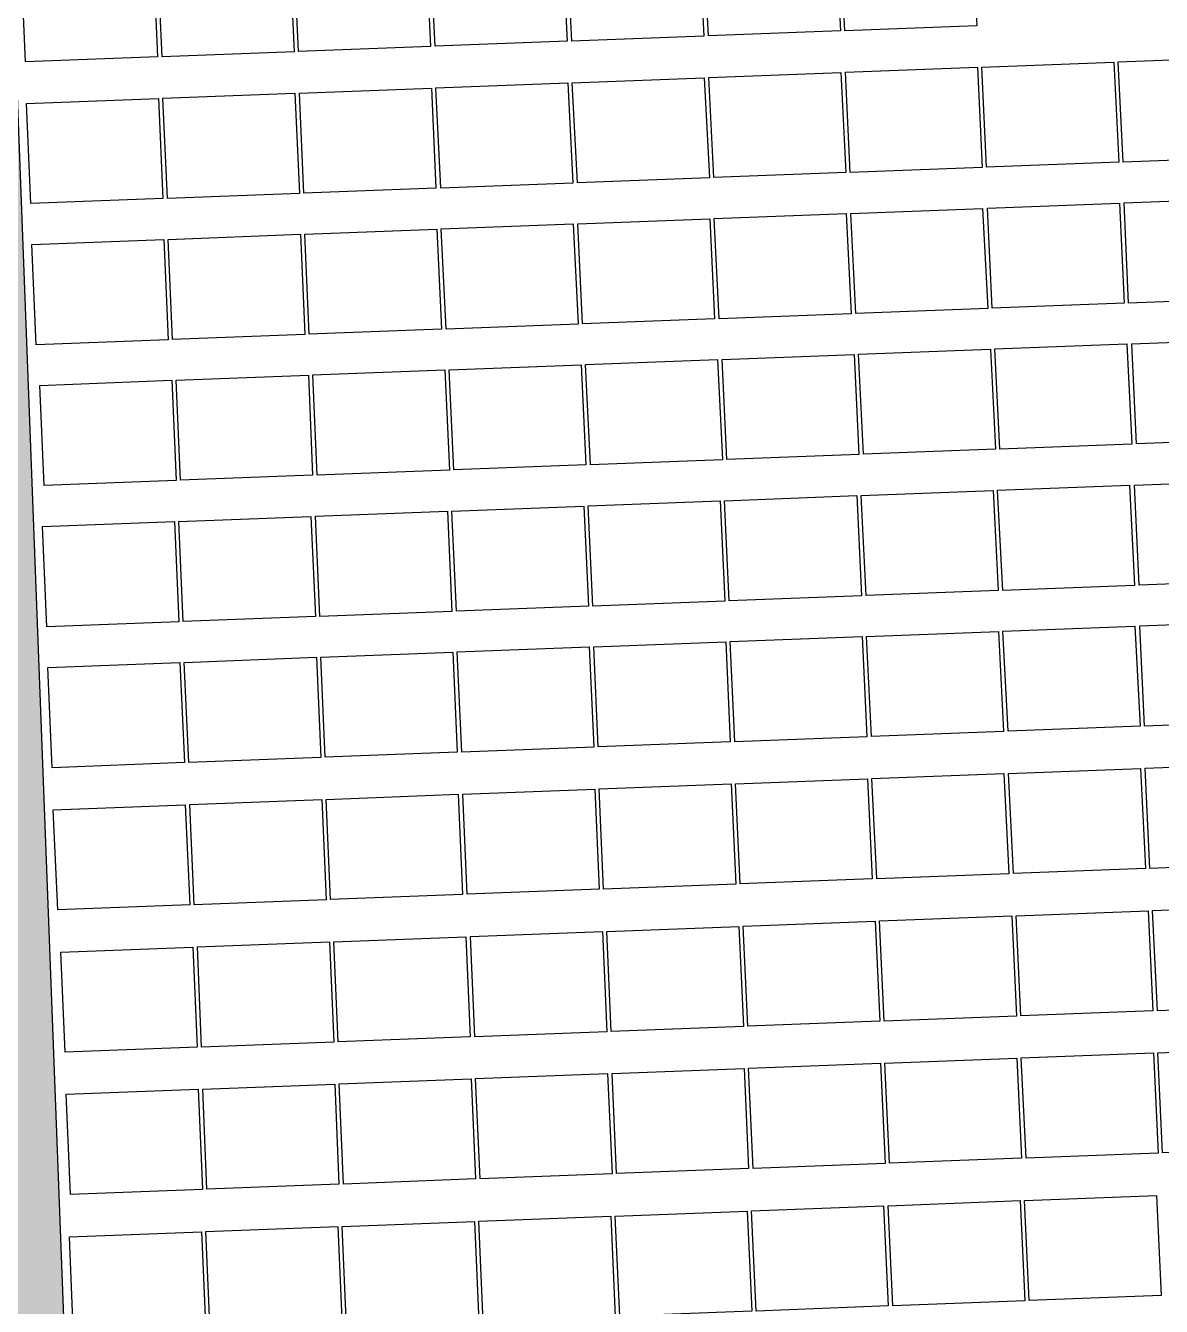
# Model space of a CAD drawing. Header units: metres. Extents: x 1956498 to 1957612, y 2277909 to 2278547.
# Drawn here: x 1957139 to 1957203.8, y 2278167.8 to 2278240.9 of the extents above; entities that cross this region are included whole.
import ezdxf

# ---------------------------------------------------------------- set-up
doc = ezdxf.new("R2010")
doc.units = ezdxf.units.M
doc.layers.add('PVcase PV Modules (full frames)', color=142, linetype='Continuous')
doc.layers.add('UBS-100-Circulation intérieure lourde', color=252, linetype='Continuous')

# ---------------------------------------------------------------- blocks, each defined once
blk = doc.blocks.new('3P6@20DEG F FX ID1 PVBlock')
at = {"color": 0, "transparency": 33554687}
blk.add_polyline3d([(0, 0, 2.083586713139974), (7.539539347030692, 0.2870042413902952, 2.083586713139975), (7.757297679336461, -5.433460050740019, 1.675326544159361e-15), (0.2177583323057694, -5.720464292130313, 0)], close=True, dxfattribs=at)

msp = doc.modelspace()

# ---------------------------------------------------------------- hatches: boundary and pattern name
at = {"layer": 'UBS-100-Circulation intérieure lourde', "transparency": 33554687}
h = msp.add_hatch(color=256, dxfattribs=at)
h.dxf.hatch_style = 1
edge = h.paths.add_edge_path()
edge.add_line((1957100.904591382, 2278468.555866703), (1957100.753361517, 2278472.558173093))
edge.add_line((1957100.753361517, 2278472.558173093), (1957132.816654769, 2278473.769706397))
edge.add_line((1957132.816654769, 2278473.769706397), (1957132.808612478, 2278474.269761042))
edge.add_line((1957132.808612478, 2278474.269761042), (1957136.783818054, 2278474.420594237))
edge.add_line((1957136.783818054, 2278474.420594237), (1957136.813778432, 2278473.92137124))
edge.add_line((1957136.813778432, 2278473.92137124), (1957168.819853343, 2278475.135793599))
edge.add_line((1957168.819853343, 2278475.135793599), (1957168.958625583, 2278471.138123934))
edge.add_arc((1957169.336977691, 2278460.238777386), 10.90591149256798, 91.98812632865867, 146.5138370634228)
edge.add_arc((1957147.782390997, 2278474.560560356), 14.97295363485333, 272.12011294739364, 326.31405675284907, ccw=False)
edge.add_line((1957148.336308048, 2278459.597856174), (1957137.373009112, 2278459.181870291))
edge.add_line((1957137.373009112, 2278459.181870291), (1957139.756809385, 2278396.356865772))
edge.add_arc((1957150.748899526, 2278396.773944095), 11.00000000018047, 182.1729597419471, 212.5768232497092)
edge.add_arc((1957160.318095263, 2278402.888247491), 22.35580085564231, 212.576823236195, 215.8159889456511)
edge.add_line((1957142.18976407, 2278389.805990803), (1957161.181589846, 2278366.263666817))
edge.add_line((1957161.181589846, 2278366.263666817), (1957173.172571108, 2278351.399553539))
edge.add_arc((1957181.763192118, 2278358.269868718), 11.0000000000305, 218.6509348811032, 236.6019506149951)
edge.add_line((1957175.708216624, 2278349.086336078), (1957180.739224132, 2278345.769243584))
edge.add_arc((1957186.794199627, 2278354.952776224), 10.99999999965227, 236.6019506092874, 248.5926727573044)
edge.add_line((1957182.779245289, 2278344.711675617), (1957212.706367968, 2278332.978949256))
edge.add_arc((1957216.721322306, 2278343.220049854), 10.99999999124453, 248.592672742742, 263.4648716894179)
edge.add_line((1957215.469386391, 2278332.291524964), (1957237.256257819, 2278329.795692536))
edge.add_arc((1957238.508193734, 2278340.724217435), 11.00000000050915, 263.4648716925292, 282.4663375182736)
edge.add_line((1957240.882719537, 2278329.983564418), (1957257.158739038, 2278333.581839886))
edge.add_arc((1957260.396728769, 2278318.935494864), 15.00000000056504, 70.81176229011601, 102.46633751617708, ccw=False)
edge.add_line((1957265.326820291, 2278333.102152818), (1957277.43753311, 2278328.887543925))
edge.add_line((1957277.43753311, 2278328.887543925), (1957282.107586167, 2278327.262334291))
edge.add_arc((1957285.722986615, 2278337.651216771), 10.99999998111232, 250.8117622640968, 275.210651010546)
edge.add_line((1957286.721981409, 2278326.696673925), (1957305.396247846, 2278327.397689088))
edge.add_arc((1957311.79115068, 2278336.347840748), 10.99999986384021, 234.4541106983642, 249.8540380461771)
edge.add_line((1957308.002608678, 2278326.020839901), (1957334.030594218, 2278316.471950349))
edge.add_line((1957334.030594218, 2278316.471950349), (1957351.043339089, 2278310.230483009))
edge.add_line((1957351.043339089, 2278310.230483009), (1957353.180141164, 2278309.252055776))
edge.add_line((1957353.180141164, 2278309.252055776), (1957355.121922724, 2278307.966086621))
edge.add_line((1957355.121922724, 2278307.966086621), (1957356.983712384, 2278306.241898282))
edge.add_line((1957356.983712384, 2278306.241898282), (1957357.869576325, 2278305.17477735))
edge.add_line((1957357.869576325, 2278305.17477735), (1957365.41469694, 2278294.107743418))
edge.add_line((1957365.41469694, 2278294.107743418), (1957367.833314173, 2278291.187657315))
edge.add_line((1957367.833314173, 2278291.187657315), (1957375.338810458, 2278282.125993856))
edge.add_line((1957375.338810458, 2278282.125993856), (1957391.693018509, 2278266.737307523))
edge.add_line((1957391.693018509, 2278266.737307523), (1957415.143981138, 2278246.4004236))
edge.add_arc((1957422.350790108, 2278254.710772837), 10.99999999805316, 229.0678792570999, 272.1729597533138)
edge.add_line((1957422.767868433, 2278243.718682698), (1957436.849690486, 2278244.252996251))
edge.add_arc((1957437.418433656, 2278229.263782424), 14.99999999824896, 18.602666770644987, 92.17295975412998, ccw=False)
edge.add_line((1957451.634737105, 2278234.048833751), (1957459.386959118, 2278211.017118323))
edge.add_line((1957459.386959118, 2278211.017118323), (1957459.859538958, 2278211.171857152))
edge.add_line((1957459.859538958, 2278211.171857152), (1957461.135928173, 2278207.380822813))
edge.add_line((1957461.135928173, 2278207.380822813), (1957460.660946449, 2278207.232124338))
edge.add_line((1957460.660946449, 2278207.232124338), (1957472.307757829, 2278172.629652306))
edge.add_line((1957472.307757829, 2278172.629652306), (1957482.139038813, 2278142.82980691))
edge.add_line((1957482.139038813, 2278142.82980691), (1957490.961148555, 2278124.362410211))
edge.add_line((1957490.961148555, 2278124.362410211), (1957501.430666543, 2278087.278296096))
edge.add_arc((1957489.981897774, 2278083.429523094), 12.07838399484327, -2.899720893765277, 18.581281932083016, ccw=False)
edge.add_arc((1957485.544816651, 2278082.818500897), 16.49999999976717, -85.94319670902001, 4.851017365581356e-09, ccw=False)
edge.add_line((1957486.712116225, 2278066.359843246), (1957468.603688631, 2278064.880594921))
edge.add_line((1957468.603688631, 2278064.880594921), (1957468.017484826, 2278072.056691711))
edge.add_line((1957468.017484826, 2278072.056691711), (1957452.169641392, 2278070.762106868))
edge.add_line((1957452.169641392, 2278070.762106868), (1957452.755845196, 2278063.58601008))
edge.add_line((1957452.755845196, 2278063.58601008), (1957439.457871038, 2278062.49971996))
edge.add_line((1957439.457871038, 2278062.49971996), (1957276.33056151, 2278056.440173714))
edge.add_line((1957276.33056151, 2278056.440173714), (1957276.365446014, 2278055.436294499))
edge.add_line((1957276.365446014, 2278055.436294499), (1957272.36788014, 2278055.29677117))
edge.add_line((1957272.36788014, 2278055.29677117), (1957272.333308326, 2278056.291691277))
edge.add_line((1957272.333308326, 2278056.291691277), (1957145.539253832, 2278051.581784401))
edge.add_line((1957145.539253832, 2278051.581784401), (1957145.575410645, 2278050.57795129))
edge.add_line((1957145.575410645, 2278050.57795129), (1957141.57784469, 2278050.438430268))
edge.add_line((1957141.57784469, 2278050.438430268), (1957141.542000643, 2278051.433301963))
edge.add_line((1957141.542000643, 2278051.433301963), (1957109.513162946, 2278050.243554987))
edge.add_line((1957109.513162946, 2278050.243554987), (1957109.364676943, 2278054.240904152))
edge.add_arc((1957108.934951128, 2278065.365050067), 11.13244297632317, 272.2122362774586, 329.7688181543946)
edge.add_arc((1957130.551031363, 2278050.802065572), 14.97289109195535, 92.14139192983538, 143.2535382792884, ccw=False)
edge.add_line((1957129.991559715, 2278065.764500505), (1957140.983981809, 2278066.172830197))
edge.add_line((1957140.983981809, 2278066.172830197), (1957139.700374595, 2278100.023537196))
edge.add_line((1957139.700374595, 2278100.023537196), (1957134.254311841, 2278099.816894541))
edge.add_line((1957134.254311841, 2278099.816894541), (1957133.799317311, 2278111.808265605))
edge.add_line((1957133.799317311, 2278111.808265605), (1957139.245398338, 2278112.014908954))
edge.add_line((1957139.245398338, 2278112.014908954), (1957135.885699768, 2278200.559537599))
edge.add_line((1957135.885699768, 2278200.559537599), (1957130.439624615, 2278200.352894474))
edge.add_line((1957130.439624615, 2278200.352894474), (1957129.984630086, 2278212.344265537))
edge.add_line((1957129.984630086, 2278212.344265537), (1957135.430704443, 2278212.550908633))
edge.add_line((1957135.430704443, 2278212.550908633), (1957128.486866818, 2278395.555306019))
edge.add_arc((1957124.389092964, 2278405.763550209), 10.99999999987719, 291.8714186655437, 362.1729597322981)
edge.add_line((1957135.381183105, 2278406.18062853), (1957135.179725075, 2278411.490050555))
edge.add_line((1957135.179725075, 2278411.490050555), (1957129.733644062, 2278411.283407202))
edge.add_line((1957129.733644062, 2278411.283407202), (1957129.278649522, 2278423.274778265))
edge.add_line((1957129.278649522, 2278423.274778265), (1957134.724730542, 2278423.481421619))
edge.add_line((1957134.724730542, 2278423.481421619), (1957133.375885425, 2278459.030205446))
edge.add_line((1957133.375885425, 2278459.030205446), (1957122.355004078, 2278458.612034686))
edge.add_arc((1957121.786260912, 2278473.601248515), 15.00000000047225, 218.0847095167218, 272.1729597360186, ccw=False)
edge.add_arc((1957101.321669703, 2278457.56377656), 11.00000000104933, 38.08470952014623, 92.17295973328002)
edge = h.paths.add_edge_path(flags=16)
edge.add_arc((1957181.763192115, 2278358.269868713), 14.99999999371181, 218.6509348683465, 236.6019506101183)
edge.add_line((1957173.506407352, 2278345.746869663), (1957178.537414862, 2278342.42977717))
edge.add_arc((1957186.794199627, 2278354.952776224), 14.99999999964584, 236.601950611236, 248.5926727572719)
edge.add_line((1957181.319261893, 2278340.987639032), (1957211.246384573, 2278329.254912671))
edge.add_arc((1957216.721322308, 2278343.220049864), 15.00000000022276, 248.5926727562651, 263.4648716904609)
edge.add_line((1957215.014136968, 2278328.317515911), (1957236.801008394, 2278325.821683482))
edge.add_arc((1957238.508193735, 2278340.724217433), 14.99999999803783, 263.4648716859144, 282.466337513755)
edge.add_line((1957241.746183464, 2278326.077872412), (1957258.022202966, 2278329.67614788))
edge.add_arc((1957260.396728768, 2278318.935494853), 11.00000001114596, 70.81176230296711, 102.4663374986028, ccw=False)
edge.add_line((1957264.012129219, 2278329.324377364), (1957266.630044662, 2278328.413325316))
edge.add_arc((1957262.59806393, 2278317.019735591), 12.08597350032316, -15.41110296215021, 70.51207012407531, ccw=False)
edge.add_line((1957274.249473271, 2278313.807973484), (1957271.268073141, 2278305.86399994))
edge.add_arc((1957284.375373826, 2278300.944785682), 14.00000000534359, 159.428716907625, 189.0600247172175)
edge.add_line((1957270.550039033, 2278298.740218142), (1957275.336335544, 2278268.724285087))
edge.add_line((1957275.336335544, 2278268.724285087), (1957280.981075901, 2278231.085650635))
edge.add_line((1957280.981075901, 2278231.085650635), (1957283.527617385, 2278205.796692873))
edge.add_arc((1957271.587998805, 2278204.594399987), 12.00000000110145, -23.736856637049584, 5.750173460289716, ccw=False)
edge.add_line((1957282.572844923, 2278199.763959449), (1957267.709824848, 2278165.964146144))
edge.add_arc((1957281.440882496, 2278159.926095472), 15.00000000091574, 156.2631433617379, 182.1273524674696)
edge.add_line((1957266.451220697, 2278159.369283854), (1957269.745535526, 2278070.955737291))
edge.add_line((1957269.745535526, 2278070.955737291), (1957260.790970654, 2278070.623107655))
edge.add_arc((1957261.332977255, 2278055.659967308), 14.97295362267295, 92.07450565045008, 146.2684495008284)
edge.add_arc((1957239.789797498, 2278069.998903105), 10.90591148178588, 272.12735244067653, 326.46822982138144, ccw=False)
edge.add_line((1957240.194633374, 2278059.100508125), (1957177.433644996, 2278056.769339506))
edge.add_arc((1957177.059529884, 2278067.931453968), 11.16838221888475, 214.7713054980718, 271.9196359207036, ccw=False)
edge.add_arc((1957156.534410311, 2278051.72215383), 15.02232377643744, 40.92128798083349, 92.07303260785335)
edge.add_line((1957155.99100252, 2278066.734645949), (1957144.981396258, 2278066.316923982))
edge.add_line((1957144.981396258, 2278066.316923982), (1957133.75025469, 2278362.334591734))
edge.add_arc((1957144.742344828, 2278362.751670063), 10.9999999976357, 111.87141570956379, 182.1729597764313, ccw=False)
edge.add_arc((1957144.742344829, 2278362.751670065), 10.99999999612718, 38.89346214562062, 111.87141571430351, ccw=False)
edge.add_line((1957153.303807609, 2278369.658286818), (1957170.048708923, 2278348.901257111))
edge = h.paths.add_edge_path(flags=16)
edge.add_line((1957272.025767218, 2278117.055929944), (1957270.448463843, 2278159.517766952))
edge.add_arc((1957281.440882495, 2278159.926095471), 11.00000000016977, 156.2631433570347, 182.1273524628736, ccw=False)
edge.add_line((1957271.371440221, 2278164.353999298), (1957286.234460295, 2278198.153812604))
edge.add_arc((1957271.587998805, 2278204.594399986), 16.00000000069108, 336.2631433642026, 365.7501734605682)
edge.add_line((1957287.507490244, 2278206.197457168), (1957284.908020246, 2278231.578369985))
edge.add_line((1957284.908020246, 2278231.578369985), (1957283.141755098, 2278243.447678879))
edge.add_line((1957283.141755098, 2278243.447678879), (1957279.289349033, 2278269.335863126))
edge.add_line((1957279.289349033, 2278269.335863126), (1957274.500134686, 2278299.370094582))
edge.add_arc((1957284.375373817, 2278300.944785681), 9.999999997873525, 159.4287168936976, 189.0600247196681, ccw=False)
edge.add_line((1957275.013016192, 2278304.458510152), (1957279.214042345, 2278315.652190693))
edge.add_arc((1957289.512635735, 2278311.787093775), 10.99999999983523, 92.17295974688648, 159.428716893729, ccw=False)
edge.add_line((1957289.095557411, 2278322.779183916), (1957301.544302269, 2278323.251532811))
edge.add_arc((1957301.961380593, 2278312.25944267), 11.00000000020696, 69.86190916283749, 92.17295974558272, ccw=False)
edge.add_line((1957305.748503915, 2278322.586964006), (1957349.677161311, 2278306.478234961))
edge.add_arc((1957345.888706479, 2278296.15120199), 10.9999999999216, 34.204252080570086, 69.85452193354149, ccw=False)
edge.add_line((1957354.986133919, 2278302.334794309), (1957362.212940238, 2278291.702569106))
edge.add_line((1957362.212940238, 2278291.702569106), (1957372.749401529, 2278278.981509413))
edge.add_line((1957372.749401529, 2278278.981509413), (1957390.450628952, 2278262.422152778))
edge.add_line((1957390.450628952, 2278262.422152778), (1957412.523323331, 2278243.378478422))
edge.add_arc((1957422.35079011, 2278254.710772843), 15.00000000369765, 229.0678792678687, 272.1729597435449)
edge.add_line((1957422.919533278, 2278239.72155901), (1957430.559142554, 2278240.004315736))
edge.add_arc((1957431.204720249, 2278229.013993205), 11.00926700150035, -17.187423331424725, 93.36172320916899, ccw=False)
edge.add_arc((1957456.112816926, 2278221.528227918), 15.00000000122331, 163.6102600524668, 198.6026667782063)
edge.add_line((1957441.896513475, 2278216.743176588), (1957448.83078015, 2278196.141592104))
edge.add_line((1957448.83078015, 2278196.141592104), (1957443.723001539, 2278194.452315055))
edge.add_line((1957443.723001539, 2278194.452315055), (1957447.491080675, 2278183.059265436))
edge.add_line((1957447.491080675, 2278183.059265436), (1957454.702656006, 2278185.444385089))
edge.add_arc((1957464.3856721, 2278196.864916577), 14.9729536219545, 229.7067093358074, 252.743763811032)
edge.add_arc((1957456.745409134, 2278172.140127023), 10.90543183860023, 18.592582549989572, 72.94415317579319, ccw=False)
edge.add_line((1957467.08168315, 2278175.617177936), (1957473.845246504, 2278155.202047458))
edge.add_line((1957473.845246504, 2278155.202047458), (1957477.609210234, 2278143.807640321))
edge.add_line((1957477.609210234, 2278143.807640321), (1957478.40640029, 2278141.363766999))
edge.add_line((1957478.40640029, 2278141.363766999), (1957487.216103178, 2278122.905521998))
edge.add_line((1957487.216103178, 2278122.905521998), (1957497.580171497, 2278086.1949215))
edge.add_arc((1957485.544823047, 2278082.818499441), 12.49999352979102, -22.360478287467117, 15.671044944006724, ccw=False)
edge.add_arc((1957486.932029705, 2278082.247852195), 10.99999999935515, 247.75017548248752, 337.6395266913348, ccw=False)
edge.add_line((1957482.766926096, 2278072.066893895), (1957479.962914685, 2278073.214035225))
edge.add_line((1957479.962914685, 2278073.214035225), (1957479.651977357, 2278077.020418486))
edge.add_line((1957479.651977357, 2278077.020418486), (1957439.883181602, 2278073.771769512))
edge.add_line((1957439.883181602, 2278073.771769512), (1957440.256840786, 2278069.19756778))
edge.add_line((1957440.256840786, 2278069.19756778), (1957439.017844782, 2278068.285330927))
edge.add_arc((1957432.49593442, 2278077.143360346), 10.99999999774903, 272.1729597327119, 306.36313923762015, ccw=False)
edge.add_line((1957432.913012741, 2278066.151270207), (1957308.215541744, 2278061.62734446))
edge.add_arc((1957307.807213225, 2278072.619763113), 11.00000000040244, 218.0391022470941, 272.1273524628285, ccw=False)
edge.add_arc((1957287.329862724, 2278056.598585999), 14.99999999341863, 38.03910222932938, 92.12735247566893)
edge.add_line((1957286.773051104, 2278071.58824779), (1957273.742215009, 2278071.102625302))
edge.add_line((1957273.742215009, 2278071.102625302), (1957272.471216512, 2278105.064200506))
edge.add_line((1957272.471216512, 2278105.064200506), (1957277.717598142, 2278105.259084572))
edge.add_line((1957277.717598142, 2278105.259084572), (1957277.272148847, 2278117.250814011))
edge.add_line((1957277.272148847, 2278117.250814011), (1957272.025767218, 2278117.055929944))

# ---------------------------------------------------------------- linework, layer by layer
msp.add_lwpolyline([(1957282.572844923, 2278199.763959448), (1957267.709824849, 2278165.964146143, 0.1133354577711741), (1957266.451220697, 2278159.369283854), (1957269.745535526, 2278070.95573729), (1957260.790970654, 2278070.623107654, 0.2409739561359323), (1957248.880743353, 2278063.974485396, -0.241652408236777), (1957240.194633374, 2278059.100508124), (1957177.433644996, 2278056.769339505, -0.2546567183913573), (1957167.88543065, 2278061.56210042, 0.2269730143911683), (1957155.991002521, 2278066.734645948), (1957144.981396258, 2278066.316923981), (1957133.75025469, 2278362.334591733, -0.7217501822800686)], format="xyb", dxfattribs=at)

# ---------------------------------------------------------------- block references
at = {"layer": 'PVcase PV Modules (full frames)', "color": 144, "true_color": 0x007ca5, "transparency": 33554687, "extrusion": (-0.04341407408010917, -0.001652623963283773, 0.9990557977439513), "rotation": 87.82000000000001}
msp.add_blockref('3P6@20DEG F FX ID1 PVBlock', (-2202148.098371576, 2040522.099611119, -88110.63114874536), dxfattribs=at)
at = {"layer": 'PVcase PV Modules (full frames)', "color": 144, "true_color": 0x007ca5, "transparency": 33554687, "extrusion": (-0.03426488999129085, -0.001304346102012898, 0.9994119350873947), "rotation": 87.82000000000001}
msp.add_blockref('3P6@20DEG F FX ID1 PVBlock', (-2202148.098371576, 2041251.563688135, -69410.29340514266), dxfattribs=at)
at = {"layer": 'PVcase PV Modules (full frames)', "color": 144, "true_color": 0x007ca5, "transparency": 33554687, "extrusion": (-0.02817501493493492, -0.00107252557687704, 0.9996024300802312), "rotation": 87.82000000000001}
msp.add_blockref('3P6@20DEG F FX ID1 PVBlock', (-2202148.098371576, 2041613.414974257, -56963.22098856806), dxfattribs=at)
at = {"layer": 'PVcase PV Modules (full frames)', "color": 144, "true_color": 0x007ca5, "transparency": 33554687, "extrusion": (-0.03871874961063956, -0.001473889165915531, 0.9992490610850306), "rotation": 87.82000000000001}
msp.add_blockref('3P6@20DEG F FX ID1 PVBlock', (-2202148.098371577, 2040906.087722134, -78513.72412738204), dxfattribs=at)
at = {"layer": 'PVcase PV Modules (full frames)', "color": 144, "true_color": 0x007ca5, "transparency": 33554687, "extrusion": (-0.02196787849519767, -0.0008362413155853409, 0.9997583273045954), "rotation": 87.82000000000001}
msp.add_blockref('3P6@20DEG F FX ID1 PVBlock', (-2202148.098371577, 2041912.344195111, -44276.43776995085), dxfattribs=at)
at = {"layer": 'PVcase PV Modules (full frames)', "color": 144, "true_color": 0x007ca5, "transparency": 33554687, "extrusion": (-0.02196787849516751, -0.0008362413155841927, 0.999758327304596), "rotation": 87.82000000000001}
msp.add_blockref('3P6@20DEG F FX ID1 PVBlock', (-2202148.098371577, 2041920.139255545, -44276.43776988918), dxfattribs=at)
at = {"layer": 'PVcase PV Modules (full frames)', "color": 144, "true_color": 0x007ca5, "transparency": 33554687, "extrusion": (-0.01681184465880962, -0.0006399689026854679, 0.9998584661435695), "rotation": 87.82000000000001}
msp.add_blockref('3P6@20DEG F FX ID1 PVBlock', (-2202148.098371577, 2042105.845433322, -33738.10622614959), dxfattribs=at)
at = {"layer": 'PVcase PV Modules (full frames)', "color": 144, "true_color": 0x007ca5, "transparency": 33554687, "extrusion": (-0.0250352397899392, -0.0009530051735541906, 0.9996861150130072), "rotation": 87.82000000000001}
msp.add_blockref('3P6@20DEG F FX ID1 PVBlock', (-2202139.997622588, 2041821.366801536, -50546.12467955948), dxfattribs=at)
at = {"layer": 'PVcase PV Modules (full frames)', "color": 144, "true_color": 0x007ca5, "transparency": 33554687, "extrusion": (-0.02548936871314328, -0.0009702922943049975, 0.9996746223724344), "rotation": 87.82000000000001}
for p in [(-2202139.997622588, 2041782.587227369, -51474.33781324), (-2202139.997622588, 2041790.38230874, -51474.33781323998)]:
    msp.add_blockref('3P6@20DEG F FX ID1 PVBlock', p, dxfattribs=at)
at = {"layer": 'PVcase PV Modules (full frames)', "color": 144, "true_color": 0x007ca5, "transparency": 33554687, "extrusion": (-0.0332587602521432, -0.001266046215344356, 0.9994459725235132), "rotation": 87.82000000000001}
msp.add_blockref('3P6@20DEG F FX ID1 PVBlock', (-2202139.997622588, 2041297.045298071, -67354.417913175), dxfattribs=at)
at = {"layer": 'PVcase PV Modules (full frames)', "color": 144, "true_color": 0x007ca5, "transparency": 33554687, "extrusion": (-0.03591705088719194, -0.001367238165142662, 0.9993538392958555), "rotation": 87.82000000000001}
msp.add_blockref('3P6@20DEG F FX ID1 PVBlock', (-2202139.997622588, 2041118.329887339, -72787.74102358481), dxfattribs=at)
at = {"layer": 'PVcase PV Modules (full frames)', "color": 144, "true_color": 0x007ca5, "transparency": 33554687, "extrusion": (-0.03051865948127305, -0.001161740036030328, 0.9995335220909576), "rotation": 87.82000000000001}
msp.add_blockref('3P6@20DEG F FX ID1 PVBlock', (-2202139.997622588, 2041489.744340742, -61753.84481212739), dxfattribs=at)
at = {"layer": 'PVcase PV Modules (full frames)', "color": 144, "true_color": 0x007ca5, "transparency": 33554687, "extrusion": (-0.02196787849518268, -0.0008362413155847701, 0.9997583273045957), "rotation": 87.82000000000001}
msp.add_blockref('3P6@20DEG F FX ID1 PVBlock', (-2202139.997622589, 2041912.333144978, -44276.88139479804), dxfattribs=at)
at = {"layer": 'PVcase PV Modules (full frames)', "color": 144, "true_color": 0x007ca5, "transparency": 33554687, "extrusion": (-0.01507881637706323, -0.0005739984972778171, 0.9998861434295366), "rotation": 359.9997520321133}
msp.add_blockref('3P6@20DEG F FX ID1 PVBlock', (1956941.531086195, 2278220.104212057, -30196.39050318939), dxfattribs=at)
at = {"layer": 'PVcase PV Modules (full frames)', "color": 144, "true_color": 0x007ca5, "transparency": 33554687, "extrusion": (-0.01634737579534638, -0.0006222881760956955, 0.9998661790769963), "rotation": 87.82000000000001}
msp.add_blockref('3P6@20DEG F FX ID1 PVBlock', (-2202139.997622587, 2042121.299064316, -32789.23056506377), dxfattribs=at)
at = {"layer": 'PVcase PV Modules (full frames)', "color": 144, "true_color": 0x007ca5, "transparency": 33554687, "extrusion": (-0.01800036070935897, -0.000685211606750995, 0.9998377455864461), "rotation": 87.82000000000001}
msp.add_blockref('3P6@20DEG F FX ID1 PVBlock', (-2202131.937781156, 2042126.671760699, -36167.74897889377), dxfattribs=at)
at = {"layer": 'PVcase PV Modules (full frames)', "color": 144, "true_color": 0x007ca5, "transparency": 33554687, "extrusion": (-0.03699599765207215, -0.001408309944664168, 0.9993144214014064), "rotation": 87.82000000000001}
msp.add_blockref('3P6@20DEG F FX ID1 PVBlock', (-2202131.937781156, 2041054.077598963, -74993.66108930086), dxfattribs=at)
at = {"layer": 'PVcase PV Modules (full frames)', "color": 144, "true_color": 0x007ca5, "transparency": 33554687, "extrusion": (-0.02548936871315827, -0.0009702922943055682, 0.9996746223724339), "rotation": 87.82000000000001}
msp.add_blockref('3P6@20DEG F FX ID1 PVBlock', (-2202131.937781156, 2041790.380910969, -51474.82974215271), dxfattribs=at)
at = {"layer": 'PVcase PV Modules (full frames)', "color": 144, "true_color": 0x007ca5, "transparency": 33554687, "extrusion": (-0.0326315425294003, -0.001242170201384263, 0.9994666775062302), "rotation": 87.82000000000001}
msp.add_blockref('3P6@20DEG F FX ID1 PVBlock', (-2202131.937781156, 2041338.918566482, -66072.92740014654), dxfattribs=at)
at = {"layer": 'PVcase PV Modules (full frames)', "color": 144, "true_color": 0x007ca5, "transparency": 33554687, "extrusion": (-0.0253217919082717, -0.0009639132237088978, 0.9996788873062447), "rotation": 87.82000000000001}
msp.add_blockref('3P6@20DEG F FX ID1 PVBlock', (-2202131.937781155, 2041775.578106581, -51132.43505179844), dxfattribs=at)
at = {"layer": 'PVcase PV Modules (full frames)', "color": 144, "true_color": 0x007ca5, "transparency": 33554687, "extrusion": (-0.02925684761420706, -0.00111370721319916, 0.9995713063728482), "rotation": 87.82000000000001}
msp.add_blockref('3P6@20DEG F FX ID1 PVBlock', (-2202131.937781156, 2041566.109062691, -59175.37308116379), dxfattribs=at)
at = {"layer": 'PVcase PV Modules (full frames)', "color": 144, "true_color": 0x007ca5, "transparency": 33554687, "extrusion": (-0.01436400073364464, -0.0005467879328082433, 0.9998966829157302), "rotation": 359.9997749860324}
msp.add_blockref('3P6@20DEG F FX ID1 PVBlock', (1956954.185547263, 2278213.33892873, -28735.9091972341), dxfattribs=at)
at = {"layer": 'PVcase PV Modules (full frames)', "color": 144, "true_color": 0x007ca5, "transparency": 33554687, "extrusion": (-0.01915778367589901, -0.0007292707044212467, 0.9998162068544734), "rotation": 87.82000000000001}
msp.add_blockref('3P6@20DEG F FX ID1 PVBlock', (-2202131.937781157, 2042036.582058226, -38533.87289115563), dxfattribs=at)
at = {"layer": 'PVcase PV Modules (full frames)', "color": 144, "true_color": 0x007ca5, "transparency": 33554687, "extrusion": (-0.01867375090638457, -0.0007108452474498936, 0.9998253776165719), "rotation": 87.82000000000001}
msp.add_blockref('3P6@20DEG F FX ID1 PVBlock', (-2202131.937781156, 2042039.410951305, -37544.52789203734), dxfattribs=at)
at = {"layer": 'PVcase PV Modules (full frames)', "color": 144, "true_color": 0x007ca5, "transparency": 33554687, "extrusion": (-0.01693212532620068, -0.0006445475725629696, 0.999856433539518), "rotation": 87.82000000000001}
msp.add_blockref('3P6@20DEG F FX ID1 PVBlock', (-2202123.886936001, 2042164.30105836, -33984.8334388747), dxfattribs=at)
at = {"layer": 'PVcase PV Modules (full frames)', "color": 144, "true_color": 0x007ca5, "transparency": 33554687, "extrusion": (-0.03776544586843668, -0.001437600182629938, 0.9992855970162251), "rotation": 87.82000000000001}
msp.add_blockref('3P6@20DEG F FX ID1 PVBlock', (-2202123.886936001, 2040995.801715884, -76566.94690661065), dxfattribs=at)
at = {"layer": 'PVcase PV Modules (full frames)', "color": 144, "true_color": 0x007ca5, "transparency": 33554687, "extrusion": (-0.03645189498942993, -0.001387597834183363, 0.9993344454805559), "rotation": 87.82000000000001}
msp.add_blockref('3P6@20DEG F FX ID1 PVBlock', (-2202123.886936001, 2041102.547990385, -73882.12559535004), dxfattribs=at)
at = {"layer": 'PVcase PV Modules (full frames)', "color": 144, "true_color": 0x007ca5, "transparency": 33554687, "extrusion": (-0.02532179190825671, -0.0009639132237083272, 0.999678887306245), "rotation": 87.82000000000001}
msp.add_blockref('3P6@20DEG F FX ID1 PVBlock', (-2202123.886936001, 2041767.90467453, -51133.00700780806), dxfattribs=at)
at = {"layer": 'PVcase PV Modules (full frames)', "color": 144, "true_color": 0x007ca5, "transparency": 33554687, "extrusion": (-0.02532179190828686, -0.0009639132237094753, 0.9996788873062442), "rotation": 87.82000000000001}
msp.add_blockref('3P6@20DEG F FX ID1 PVBlock', (-2202123.886936001, 2041775.699754833, -51133.00700786977), dxfattribs=at)
at = {"layer": 'PVcase PV Modules (full frames)', "color": 144, "true_color": 0x007ca5, "transparency": 33554687, "extrusion": (-0.02777932517101806, -0.001057463033226599, 0.9996135207493825), "rotation": 87.82000000000001}
msp.add_blockref('3P6@20DEG F FX ID1 PVBlock', (-2202123.886936001, 2041651.524625738, -56156.00690741329), dxfattribs=at)
at = {"layer": 'PVcase PV Modules (full frames)', "color": 144, "true_color": 0x007ca5, "transparency": 33554687, "extrusion": (-0.01249633993193058, -0.000475692532028693, 0.9999218045451957), "rotation": 359.99982969836}
msp.add_blockref('3P6@20DEG F FX ID1 PVBlock', (1957002.564497519, 2278209.075250681, -24919.14110046864), dxfattribs=at)
at = {"layer": 'PVcase PV Modules (full frames)', "color": 144, "true_color": 0x007ca5, "transparency": 33554687, "extrusion": (-0.02037051809710293, -0.0007754353182716411, 0.9997921987555828), "rotation": 87.82000000000001}
msp.add_blockref('3P6@20DEG F FX ID1 PVBlock', (-2202123.886936001, 2041988.445159365, -41013.09246233122), dxfattribs=at)
at = {"layer": 'PVcase PV Modules (full frames)', "color": 144, "true_color": 0x007ca5, "transparency": 33554687, "extrusion": (-0.01789171801637027, -0.0006810759543923264, 0.9998396984326873), "rotation": 87.82000000000001}
msp.add_blockref('3P6@20DEG F FX ID1 PVBlock', (-2202123.886936001, 2042068.309436362, -35946.65090134052), dxfattribs=at)
at = {"layer": 'PVcase PV Modules (full frames)', "color": 144, "true_color": 0x007ca5, "transparency": 33554687, "extrusion": (-0.01876567169265036, -0.0007143443545326893, 0.9998236540900934), "rotation": 87.82000000000001}
msp.add_blockref('3P6@20DEG F FX ID1 PVBlock', (-2202115.818203256, 2042098.330019984, -37733.03723256946), dxfattribs=at)
at = {"layer": 'PVcase PV Modules (full frames)', "color": 144, "true_color": 0x007ca5, "transparency": 33554687, "extrusion": (-0.03724416675987724, -0.001417756886081107, 0.9993051896231573), "rotation": 87.82000000000001}
msp.add_blockref('3P6@20DEG F FX ID1 PVBlock', (-2202115.818203254, 2041035.315434427, -75502.0512900889), dxfattribs=at)
at = {"layer": 'PVcase PV Modules (full frames)', "color": 144, "true_color": 0x007ca5, "transparency": 33554687, "extrusion": (-0.03885262972411165, -0.001478985519768958, 0.9992438570065635), "rotation": 87.82000000000001}
msp.add_blockref('3P6@20DEG F FX ID1 PVBlock', (-2202115.818203253, 2040918.847707592, -78789.6559410963), dxfattribs=at)
at = {"layer": 'PVcase PV Modules (full frames)', "color": 144, "true_color": 0x007ca5, "transparency": 33554687, "extrusion": (-0.02258095687321951, -0.0008595790934916591, 0.999744648152953), "rotation": 87.82000000000001}
for p in [(-2202115.818203254, 2041900.334472523, -45531.49300735214), (-2202115.818203255, 2041908.129536377, -45531.49300735212)]:
    msp.add_blockref('3P6@20DEG F FX ID1 PVBlock', p, dxfattribs=at)
at = {"layer": 'PVcase PV Modules (full frames)', "color": 144, "true_color": 0x007ca5, "transparency": 33554687, "extrusion": (-0.02269438742800678, -0.0008638970032244365, 0.9997420759682146), "rotation": 87.82000000000001}
msp.add_blockref('3P6@20DEG F FX ID1 PVBlock', (-2202115.818203255, 2041910.741945038, -45763.33562097283), dxfattribs=at)
at = {"layer": 'PVcase PV Modules (full frames)', "color": 144, "true_color": 0x007ca5, "transparency": 33554687, "extrusion": (-0.01530722219676816, -0.000582693118526708, 0.9998826678252546), "rotation": 359.9997444626038}
msp.add_blockref('3P6@20DEG F FX ID1 PVBlock', (1956927.97445585, 2278195.121297675, -30664.75022582463), dxfattribs=at)
at = {"layer": 'PVcase PV Modules (full frames)', "color": 144, "true_color": 0x007ca5, "transparency": 33554687, "extrusion": (-0.01967192498900133, -0.0007488422897320192, 0.999806208523658), "rotation": 87.82000000000001}
msp.add_blockref('3P6@20DEG F FX ID1 PVBlock', (-2202115.818203255, 2042016.455185815, -39585.72282462911), dxfattribs=at)
at = {"layer": 'PVcase PV Modules (full frames)', "color": 144, "true_color": 0x007ca5, "transparency": 33554687, "extrusion": (-0.01706761308546113, -0.0006497051239430192, 0.9998541265938832), "rotation": 87.82000000000001}
msp.add_blockref('3P6@20DEG F FX ID1 PVBlock', (-2202115.818203255, 2042097.104320836, -34262.77950900893), dxfattribs=at)
at = {"layer": 'PVcase PV Modules (full frames)', "color": 144, "true_color": 0x007ca5, "transparency": 33554687, "extrusion": (-0.02150790265096622, -0.0008187316227307636, 0.9997683430685763), "rotation": 87.82000000000001}
msp.add_blockref('3P6@20DEG F FX ID1 PVBlock', (-2202107.767376153, 2041987.056552085, -43338.54344470014), dxfattribs=at)
at = {"layer": 'PVcase PV Modules (full frames)', "color": 144, "true_color": 0x007ca5, "transparency": 33554687, "extrusion": (-0.03292881775212352, -0.001253486443113992, 0.9994569133950619), "rotation": 87.82000000000001}
msp.add_blockref('3P6@20DEG F FX ID1 PVBlock', (-2202107.767376152, 2041342.494117791, -66682.26106249503), dxfattribs=at)
at = {"layer": 'PVcase PV Modules (full frames)', "color": 144, "true_color": 0x007ca5, "transparency": 33554687, "extrusion": (-0.03504587104302905, -0.00133407535521755, 0.9993848143562029), "rotation": 87.82000000000001}
msp.add_blockref('3P6@20DEG F FX ID1 PVBlock', (-2202107.767376152, 2041204.353307218, -71009.38985681262), dxfattribs=at)
at = {"layer": 'PVcase PV Modules (full frames)', "color": 144, "true_color": 0x007ca5, "transparency": 33554687, "extrusion": (-0.02206411051464423, -0.0008399045364357756, 0.9997562050758011), "rotation": 87.82000000000001}
msp.add_blockref('3P6@20DEG F FX ID1 PVBlock', (-2202107.767376152, 2041923.606991168, -44475.58312188859), dxfattribs=at)
at = {"layer": 'PVcase PV Modules (full frames)', "color": 144, "true_color": 0x007ca5, "transparency": 33554687, "extrusion": (-0.02054280027924316, -0.0007819935063404777, 0.9997886685909394), "rotation": 87.82000000000001}
msp.add_blockref('3P6@20DEG F FX ID1 PVBlock', (-2202107.767376152, 2041996.760174077, -41366.16514404121), dxfattribs=at)
at = {"layer": 'PVcase PV Modules (full frames)', "color": 144, "true_color": 0x007ca5, "transparency": 33554687, "extrusion": (-0.02293498386873929, -0.0008730556793418087, 0.9997365774486404), "rotation": 87.82000000000001}
msp.add_blockref('3P6@20DEG F FX ID1 PVBlock', (-2202107.767376153, 2041899.655748005, -46255.58795704418), dxfattribs=at)
at = {"layer": 'PVcase PV Modules (full frames)', "color": 144, "true_color": 0x007ca5, "transparency": 33554687, "extrusion": (-0.01709162263208991, -0.0006506190845179492, 0.9998537158657805), "rotation": 87.82000000000001}
msp.add_blockref('3P6@20DEG F FX ID1 PVBlock', (-2202107.767376152, 2042104.0725952, -34312.33388861417), dxfattribs=at)
at = {"layer": 'PVcase PV Modules (full frames)', "color": 144, "true_color": 0x007ca5, "transparency": 33554687, "extrusion": (-0.01889633569164311, -0.0007193182820078085, 0.9998211895527309), "rotation": 87.82000000000001}
msp.add_blockref('3P6@20DEG F FX ID1 PVBlock', (-2202107.767376151, 2042046.561137373, -38000.96969289386), dxfattribs=at)
at = {"layer": 'PVcase PV Modules (full frames)', "color": 144, "true_color": 0x007ca5, "transparency": 33554687, "extrusion": (-0.02054744684675302, -0.0007821703851286707, 0.9997885729680893), "rotation": 87.82000000000001}
msp.add_blockref('3P6@20DEG F FX ID1 PVBlock', (-2202107.767376153, 2041965.37726891, -41375.63396486521), dxfattribs=at)
at = {"layer": 'PVcase PV Modules (full frames)', "color": 144, "true_color": 0x007ca5, "transparency": 33554687, "extrusion": (-0.02395812639350093, -0.0009120031840416834, 0.9997125469003104), "rotation": 87.82000000000001}
msp.add_blockref('3P6@20DEG F FX ID1 PVBlock', (-2202099.641961569, 2041874.604939806, -48347.18801126598), dxfattribs=at)
at = {"layer": 'PVcase PV Modules (full frames)', "color": 144, "true_color": 0x007ca5, "transparency": 33554687, "extrusion": (-0.03210013352442089, -0.00122194129464049, 0.9994839109696497), "rotation": 87.82000000000001}
msp.add_blockref('3P6@20DEG F FX ID1 PVBlock', (-2202099.641961568, 2041397.102527946, -64988.9925044702), dxfattribs=at)
at = {"layer": 'PVcase PV Modules (full frames)', "color": 144, "true_color": 0x007ca5, "transparency": 33554687, "extrusion": (-0.0322953986691172, -0.001229374364771705, 0.9994776114868577), "rotation": 87.82000000000001}
msp.add_blockref('3P6@20DEG F FX ID1 PVBlock', (-2202099.641961569, 2041392.153178095, -65388.1023709792), dxfattribs=at)
at = {"layer": 'PVcase PV Modules (full frames)', "color": 144, "true_color": 0x007ca5, "transparency": 33554687, "extrusion": (-0.02022277309382342, -0.0007698111759157633, 0.999795202448556), "rotation": 87.82000000000001}
msp.add_blockref('3P6@20DEG F FX ID1 PVBlock', (-2202099.641961569, 2042009.896373181, -40712.54774901456), dxfattribs=at)
at = {"layer": 'PVcase PV Modules (full frames)', "color": 144, "true_color": 0x007ca5, "transparency": 33554687, "extrusion": (-0.02143575176755551, -0.0008159850876169058, 0.9997698948830659), "rotation": 87.82000000000001}
msp.add_blockref('3P6@20DEG F FX ID1 PVBlock', (-2202099.641961569, 2041966.758945929, -43191.77381893099), dxfattribs=at)
at = {"layer": 'PVcase PV Modules (full frames)', "color": 144, "true_color": 0x007ca5, "transparency": 33554687, "extrusion": (-0.01534847991255243, -0.0005842636573720054, 0.9998820344422399), "rotation": 359.9997430831606}
msp.add_blockref('3P6@20DEG F FX ID1 PVBlock', (1956927.365605074, 2278178.860966354, -30749.9779413542), dxfattribs=at)
at = {"layer": 'PVcase PV Modules (full frames)', "color": 144, "true_color": 0x007ca5, "transparency": 33554687, "extrusion": (-0.01403339225556461, -0.0005342028090916424, 0.999901384402062), "rotation": 359.9997852253869}
msp.add_blockref('3P6@20DEG F FX ID1 PVBlock', (1956972.15504917, 2278182.068917394, -28062.0855460669), dxfattribs=at)
at = {"layer": 'PVcase PV Modules (full frames)', "color": 144, "true_color": 0x007ca5, "transparency": 33554687, "extrusion": (-0.01995514858004955, -0.0007596236343409101, 0.9998005876258936), "rotation": 87.82000000000001}
msp.add_blockref('3P6@20DEG F FX ID1 PVBlock', (-2202099.641961569, 2042012.933272057, -40165.54810155229), dxfattribs=at)
at = {"layer": 'PVcase PV Modules (full frames)', "color": 144, "true_color": 0x007ca5, "transparency": 33554687, "extrusion": (-0.01944923157106928, -0.0007403651199031529, 0.9998105716838486), "rotation": 87.82000000000001}
msp.add_blockref('3P6@20DEG F FX ID1 PVBlock', (-2202099.641961569, 2042009.613294121, -39131.43053450313), dxfattribs=at)
at = {"layer": 'PVcase PV Modules (full frames)', "color": 144, "true_color": 0x007ca5, "transparency": 33554687, "extrusion": (-0.02417268511381383, -0.000920170694007836, 0.9997073744752923), "rotation": 87.82000000000001}
for p in [(-2202091.499366057, 2041848.684081155, -48786.31341537297), (-2202083.38013363, 2041848.664327115, -48786.76682857381)]:
    msp.add_blockref('3P6@20DEG F FX ID1 PVBlock', p, dxfattribs=at)
at = {"layer": 'PVcase PV Modules (full frames)', "color": 144, "true_color": 0x007ca5, "transparency": 33554687, "extrusion": (-0.03051473707017203, -0.001161590723377306, 0.9995336420193818), "rotation": 87.82000000000001}
msp.add_blockref('3P6@20DEG F FX ID1 PVBlock', (-2202091.499366055, 2041505.594820807, -61749.05808300328), dxfattribs=at)
at = {"layer": 'PVcase PV Modules (full frames)', "color": 144, "true_color": 0x007ca5, "transparency": 33554687, "extrusion": (-0.02457458832141524, -0.0009354697620146099, 0.999697561518061), "rotation": 87.82000000000001}
msp.add_blockref('3P6@20DEG F FX ID1 PVBlock', (-2202091.499366056, 2041844.494711953, -49607.73007516158), dxfattribs=at)
at = {"layer": 'PVcase PV Modules (full frames)', "color": 144, "true_color": 0x007ca5, "transparency": 33554687, "extrusion": (-0.01993838138195034, -0.0007589853649786581, 0.999800922628642), "rotation": 87.82000000000001}
msp.add_blockref('3P6@20DEG F FX ID1 PVBlock', (-2202091.499366057, 2042021.520794446, -40131.73532694877), dxfattribs=at)
at = {"layer": 'PVcase PV Modules (full frames)', "color": 144, "true_color": 0x007ca5, "transparency": 33554687, "extrusion": (-0.02220714337140035, -0.0008453493036367508, 0.9997530335877141), "rotation": 87.82000000000001}
msp.add_blockref('3P6@20DEG F FX ID1 PVBlock', (-2202091.499366056, 2041932.919663379, -44768.89396089649), dxfattribs=at)
at = {"layer": 'PVcase PV Modules (full frames)', "color": 144, "true_color": 0x007ca5, "transparency": 33554687, "extrusion": (-0.01102592558103346, -0.0004197189325972062, 0.9999391245476392), "rotation": 359.9998674195432}
msp.add_blockref('3P6@20DEG F FX ID1 PVBlock', (1957036.682010657, 2278179.308384416, -21915.60894963997), dxfattribs=at)
at = {"layer": 'PVcase PV Modules (full frames)', "color": 144, "true_color": 0x007ca5, "transparency": 33554687, "extrusion": (-0.0139378183414614, -0.0005305646400402805, 0.9999027231291268), "rotation": 359.999788140997}
msp.add_blockref('3P6@20DEG F FX ID1 PVBlock', (1956975.142876341, 2278174.138147855, -27867.18911518183), dxfattribs=at)
at = {"layer": 'PVcase PV Modules (full frames)', "color": 144, "true_color": 0x007ca5, "transparency": 33554687, "extrusion": (-0.01861692035439842, -0.0007086819044776201, 0.9998264389615211), "rotation": 87.82000000000001}
msp.add_blockref('3P6@20DEG F FX ID1 PVBlock', (-2202091.499366057, 2042065.017598114, -37430.79191127454), dxfattribs=at)
at = {"layer": 'PVcase PV Modules (full frames)', "color": 144, "true_color": 0x007ca5, "transparency": 33554687, "extrusion": (-0.01814352239379937, -0.000690661277977282, 0.9998351542040042), "rotation": 87.82000000000001}
msp.add_blockref('3P6@20DEG F FX ID1 PVBlock', (-2202091.499366058, 2042059.123231412, -36463.12548726714), dxfattribs=at)
at = {"layer": 'PVcase PV Modules (full frames)', "color": 144, "true_color": 0x007ca5, "transparency": 33554687, "extrusion": (-0.02455718629751673, -0.0009348073270251812, 0.9996979897631136), "rotation": 87.82000000000001}
for p in [(-2202083.380133629, 2041837.531221551, -49572.66164322448), (-2202075.237536632, 2041837.391167541, -49573.06368301341)]:
    msp.add_blockref('3P6@20DEG F FX ID1 PVBlock', p, dxfattribs=at)
at = {"layer": 'PVcase PV Modules (full frames)', "color": 144, "true_color": 0x007ca5, "transparency": 33554687, "extrusion": (-0.02125966921585373, -0.0008092822325952474, 0.9997736601486861), "rotation": 87.82000000000001}
msp.add_blockref('3P6@20DEG F FX ID1 PVBlock', (-2202083.380133629, 2041997.831114335, -42832.73313893289), dxfattribs=at)
at = {"layer": 'PVcase PV Modules (full frames)', "color": 144, "true_color": 0x007ca5, "transparency": 33554687, "extrusion": (-0.01858928363133756, -0.0007076298698145584, 0.9998269539245485), "rotation": 87.82000000000001}
msp.add_blockref('3P6@20DEG F FX ID1 PVBlock', (-2202083.380133629, 2042073.829987547, -37374.75076555181), dxfattribs=at)
at = {"layer": 'PVcase PV Modules (full frames)', "color": 144, "true_color": 0x007ca5, "transparency": 33554687, "extrusion": (-0.0225804418668146, -0.0008595594889752887, 0.9997446598019838), "rotation": 87.82000000000001}
msp.add_blockref('3P6@20DEG F FX ID1 PVBlock', (-2202083.38013363, 2041916.03039316, -45532.34126040532), dxfattribs=at)
at = {"layer": 'PVcase PV Modules (full frames)', "color": 144, "true_color": 0x007ca5, "transparency": 33554687, "extrusion": (-0.01452767706014952, -0.0005530185256548185, 0.9998943148001924), "rotation": 359.99976982852}
msp.add_blockref('3P6@20DEG F FX ID1 PVBlock', (1956959.37068693, 2278164.759517332, -29073.24415273573), dxfattribs=at)
at = {"layer": 'PVcase PV Modules (full frames)', "color": 144, "true_color": 0x007ca5, "transparency": 33554687, "extrusion": (-0.0185545801688909, -0.0007063088287728341, 0.9998275994803277), "rotation": 87.82000000000001}
msp.add_blockref('3P6@20DEG F FX ID1 PVBlock', (-2202083.380133629, 2042067.331837071, -37303.82013240659), dxfattribs=at)
at = {"layer": 'PVcase PV Modules (full frames)', "color": 144, "true_color": 0x007ca5, "transparency": 33554687, "extrusion": (-0.01408589400631821, -0.000536201369541179, 0.9999006451033693), "rotation": 359.9997836152703}
msp.add_blockref('3P6@20DEG F FX ID1 PVBlock', (1956955.882306652, 2278165.118496926, -28170.2639032629), dxfattribs=at)
at = {"layer": 'PVcase PV Modules (full frames)', "color": 144, "true_color": 0x007ca5, "transparency": 33554687, "extrusion": (-0.01097720288715887, -0.0004178642278002244, 0.9999396613827563), "rotation": 359.9998685887149}
msp.add_blockref('3P6@20DEG F FX ID1 PVBlock', (1957037.99588547, 2278171.274988477, -21816.47510113475), dxfattribs=at)
at = {"layer": 'PVcase PV Modules (full frames)', "color": 144, "true_color": 0x007ca5, "transparency": 33554687, "extrusion": (-0.0229239657576625, -0.0008726362578804173, 0.9997368305208642), "rotation": 87.82000000000001}
msp.add_blockref('3P6@20DEG F FX ID1 PVBlock', (-2202075.237536632, 2041892.31909582, -46234.88398785473), dxfattribs=at)
at = {"layer": 'PVcase PV Modules (full frames)', "color": 144, "true_color": 0x007ca5, "transparency": 33554687, "extrusion": (-0.02330114158305697, -0.0008869940397892992, 0.9997280980559164), "rotation": 87.82000000000001}
msp.add_blockref('3P6@20DEG F FX ID1 PVBlock', (-2202075.237536632, 2041882.513441507, -47005.79991288723), dxfattribs=at)
at = {"layer": 'PVcase PV Modules (full frames)', "color": 144, "true_color": 0x007ca5, "transparency": 33554687, "extrusion": (-0.02427279791140332, -0.000923981642688268, 0.9997049452410827), "rotation": 87.82000000000001}
msp.add_blockref('3P6@20DEG F FX ID1 PVBlock', (-2202075.237536632, 2041843.625188293, -48991.79282468701), dxfattribs=at)
at = {"layer": 'PVcase PV Modules (full frames)', "color": 144, "true_color": 0x007ca5, "transparency": 33554687, "extrusion": (-0.01419601117755113, -0.0005403931501976718, 0.9998990855290798), "rotation": 359.9997802186776}
msp.add_blockref('3P6@20DEG F FX ID1 PVBlock', (1956968.662221762, 2278157.335289629, -28395.79708032574), dxfattribs=at)
at = {"layer": 'PVcase PV Modules (full frames)', "color": 144, "true_color": 0x007ca5, "transparency": 33554687, "extrusion": (-0.01855458016890607, -0.0007063088287734117, 0.9998275994803274), "rotation": 87.82000000000001}
msp.add_blockref('3P6@20DEG F FX ID1 PVBlock', (-2202075.237536631, 2042067.194282221, -37304.26298043962), dxfattribs=at)
at = {"layer": 'PVcase PV Modules (full frames)', "color": 144, "true_color": 0x007ca5, "transparency": 33554687, "extrusion": (-0.01313775431997519, -0.0005001089640392328, 0.9999135709162328), "rotation": 359.9998117663627}
msp.add_blockref('3P6@20DEG F FX ID1 PVBlock', (1956980.732444524, 2278158.919995458, -26232.82813347669), dxfattribs=at)
at = {"layer": 'PVcase PV Modules (full frames)', "color": 144, "true_color": 0x007ca5, "transparency": 33554687, "extrusion": (-0.0118299713360467, -0.0004503261794512922, 0.9999299220367998), "rotation": 359.9998473774218}
msp.add_blockref('3P6@20DEG F FX ID1 PVBlock', (1957019.66745203, 2278161.672231562, -23559.87824893331), dxfattribs=at)

doc.saveas('drawing.dxf')
